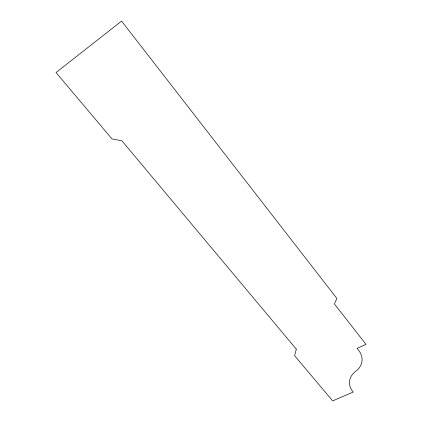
<?xml version="1.0" encoding="UTF-8"?>
<svg xmlns="http://www.w3.org/2000/svg" width="422" height="422" viewBox="0 0 422 422"><rect width="100%" height="100%" fill="white"/><g stroke="black" fill="none" stroke-linecap="round" stroke-linejoin="round"><path stroke-width="0.63" d="M296.286 349.131L294.614 355.709L332.694 400.9L353.24 392.012A22.345 16.558 1.3 0 1 356.595 370.648A22.461 17.107 3.1 0 0 358.827 350.598L357.091 348.408L365.964 344.336L334.403 303.94L336.877 298.438L121.589 21.1L56.036 72.537L111.962 138.912L121.916 140.811L296.286 349.131"/></g></svg>
